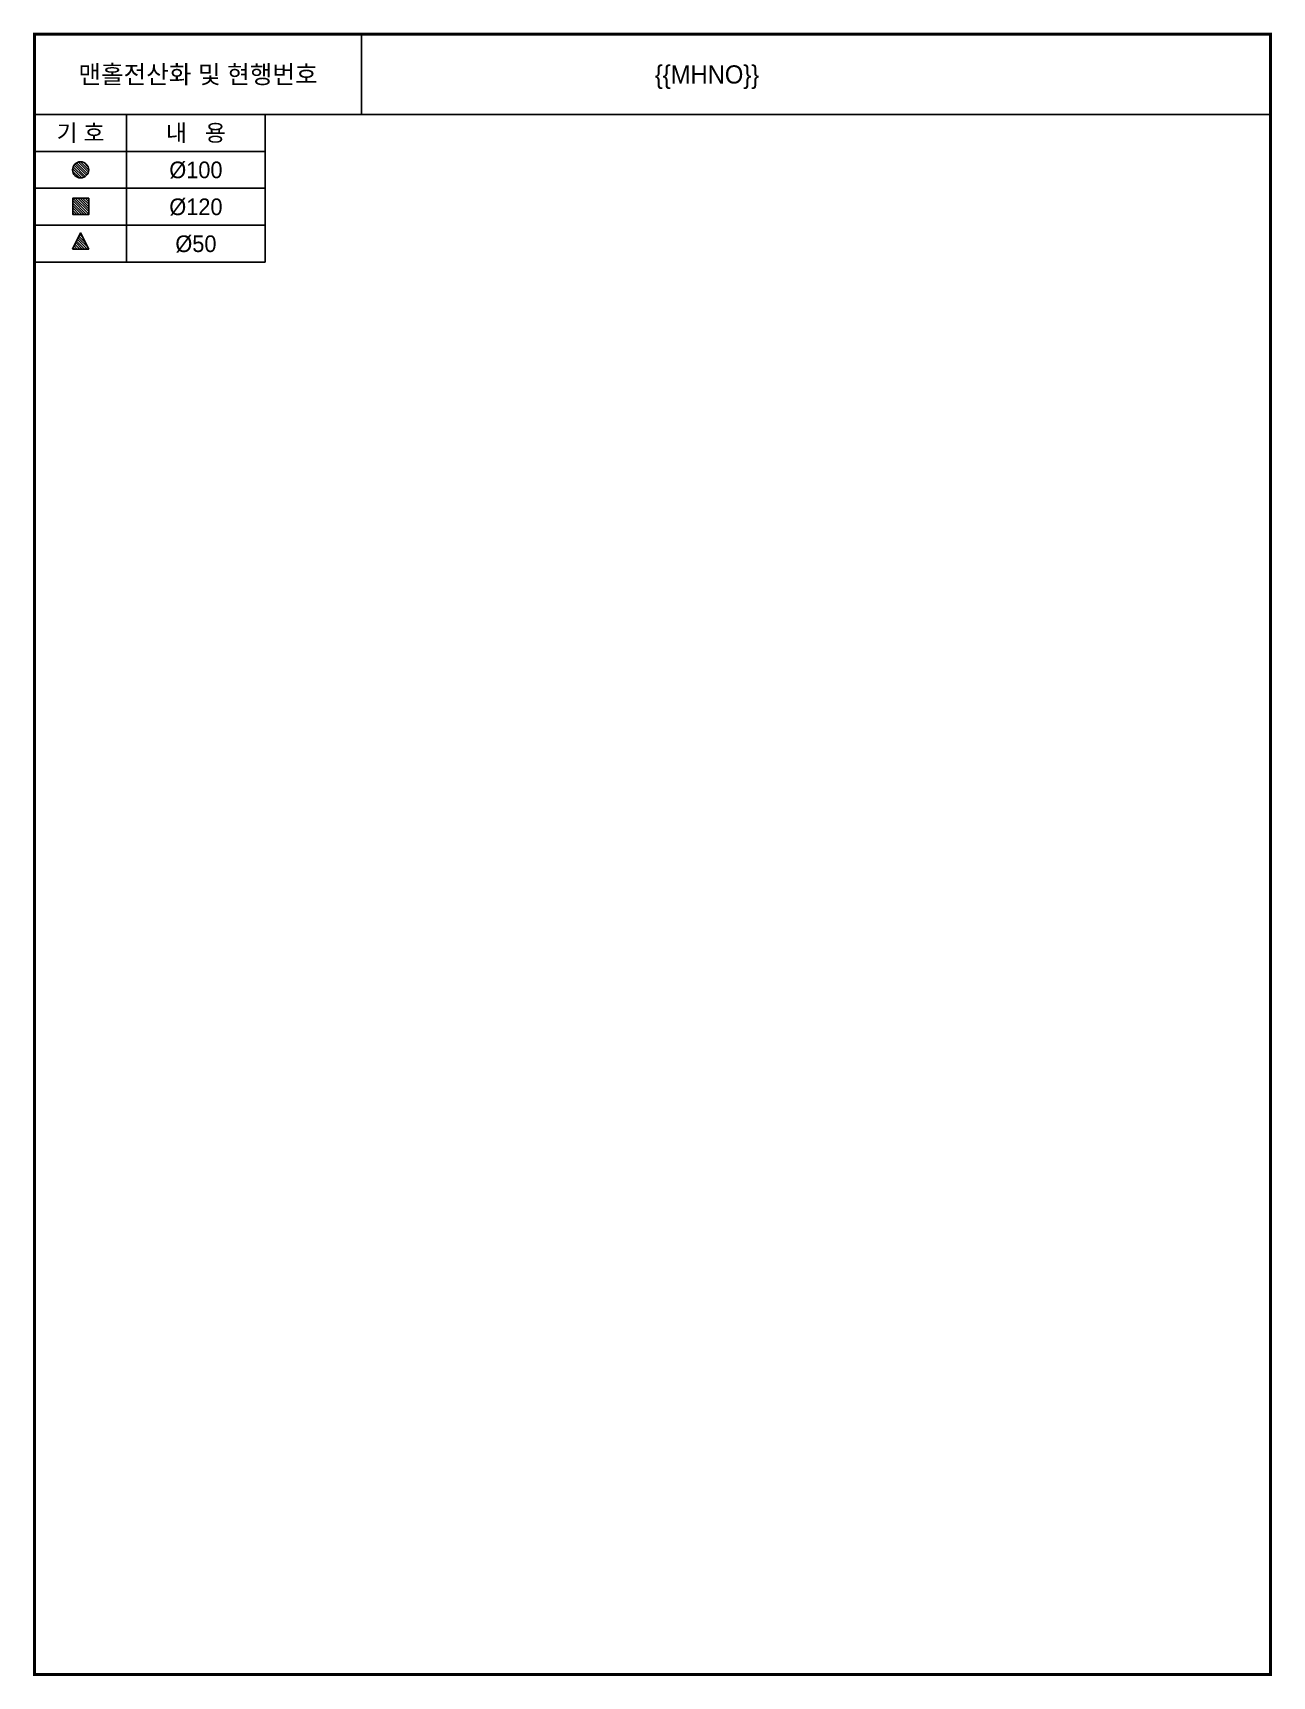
# Model space of a CAD drawing. Extents: x 520451 to 529413, y 671665 to 683545.
import ezdxf
from ezdxf.enums import TextEntityAlignment as Align

# ---------------------------------------------------------------- set-up
doc = ezdxf.new("R2010")
doc.units = 0
doc.header["$MEASUREMENT"] = 0
for name, color, linetype in [('100', 7, 'Continuous'), ('150', 7, 'Continuous'), ('FORM', 5, 'Continuous'), ('Pipe', 7, 'Continuous'), ('치수', 6, 'Continuous')]:
    doc.layers.add(name, color=color, linetype=linetype)
doc.styles.add('Form_Text', font='')
doc.styles.add('MONOTXT', font='')
doc.styles.get('Form_Text').set_extended_font_data('Dotum')
doc.styles.get('MONOTXT').set_extended_font_data('Gulim')

# ---------------------------------------------------------------- blocks, each defined once
blk = doc.blocks.new('100')
at = {"layer": '치수', "color": 7}
blk.add_lwpolyline([(-88, -58), (0, 117), (88, -58)], close=True, dxfattribs=at)
blk = doc.blocks.new('150')
at = {"layer": '치수', "color": 7}
blk.add_lwpolyline([(87.5, 87.5), (87.5, -87.5), (-87.5, -87.5), (-87.5, 87.5), (0, 87.5)], close=True, dxfattribs=at)

msp = doc.modelspace()

# ---------------------------------------------------------------- hatches: boundary and pattern name
at = {"layer": 'Pipe'}
h = msp.add_hatch(dxfattribs=at)
h.set_pattern_fill('ANSI31', color=256, scale=100, angle=90, style=0)
edge = h.paths.add_edge_path()
edge.add_arc((520796, 682554), 58.4, 0, 360)
h = msp.add_hatch(dxfattribs=at)
h.set_pattern_fill('ANSI31', color=256, scale=100, angle=90, style=0)
h.paths.add_polyline_path([(520857, 682349), (520857, 682232), (520740, 682232), (520740, 682349), (520798, 682349)])
h = msp.add_hatch(dxfattribs=at)
h.set_pattern_fill('ANSI31', color=256, scale=100, angle=90, style=0)
h.paths.add_polyline_path([(520737, 681981), (520796, 682098), (520854, 681981)])

# ---------------------------------------------------------------- linework, layer by layer
at = {"layer": 'FORM', "color": 5, "const_width": 21.9}
msp.add_lwpolyline([(520462, 671676), (529402, 671676), (529402, 683534), (520462, 683534)], close=True, dxfattribs=at)
at = {"layer": 'FORM'}
msp.add_lwpolyline([(527824, 682955), (529402, 682955)], dxfattribs=at)
at = {"layer": '치수', "color": 5}
for points in [[(522828, 683534), (522828, 682955)], [(520462, 682955), (522131, 682955)], [(527824, 682955), (520462, 682955)], [(521129, 682955), (521129, 681887)], [(522131, 682955), (522131, 681887)], [(520462, 682688), (522131, 682688)], [(520462, 682421), (522131, 682421)], [(520462, 682154), (522131, 682154)], [(520462, 681887), (522131, 681887)]]:
    msp.add_lwpolyline(points, dxfattribs=at)
at = {"layer": '치수', "color": 0, "ltscale": 0.3}
msp.add_circle((520796, 682554), 58.4, dxfattribs=at)

# ---------------------------------------------------------------- block references
at = {"layer": '100', "xscale": 0.6676585743219868, "yscale": 0.6676585743219868, "zscale": 0.6676585743219868}
msp.add_blockref('100', (520796, 682020), dxfattribs=at)
at = {"layer": '150', "xscale": 0.6676585743219868, "yscale": 0.6676585743219868, "zscale": 0.6676585743219868}
msp.add_blockref('150', (520798, 682291), dxfattribs=at)

# ---------------------------------------------------------------- texts
at = {"layer": '치수', "color": 7}
for s, height, style, p in [('맨홀전산화 및 현행번호', 130.38, 'Form_Text', (521645, 683244)), ('{{MHNO}}', 131.5, 'MONOTXT', (525326, 683244))]:
    msp.add_text(s, height=height, dxfattribs=dict(at, style=style)).set_placement(p, align=Align.MIDDLE_CENTER)
at = {"layer": '치수', "color": 0, "style": 'Form_Text'}
for s, p in [('기 호', (520796, 682822)), ('내   용', (521630, 682822)), ('Ø100', (521630, 682554)), ('Ø120', (521630, 682287)), ('Ø50', (521630, 682020))]:
    msp.add_text(s, height=120.2, dxfattribs=at).set_placement(p, align=Align.MIDDLE_CENTER)

doc.saveas('drawing.dxf')
